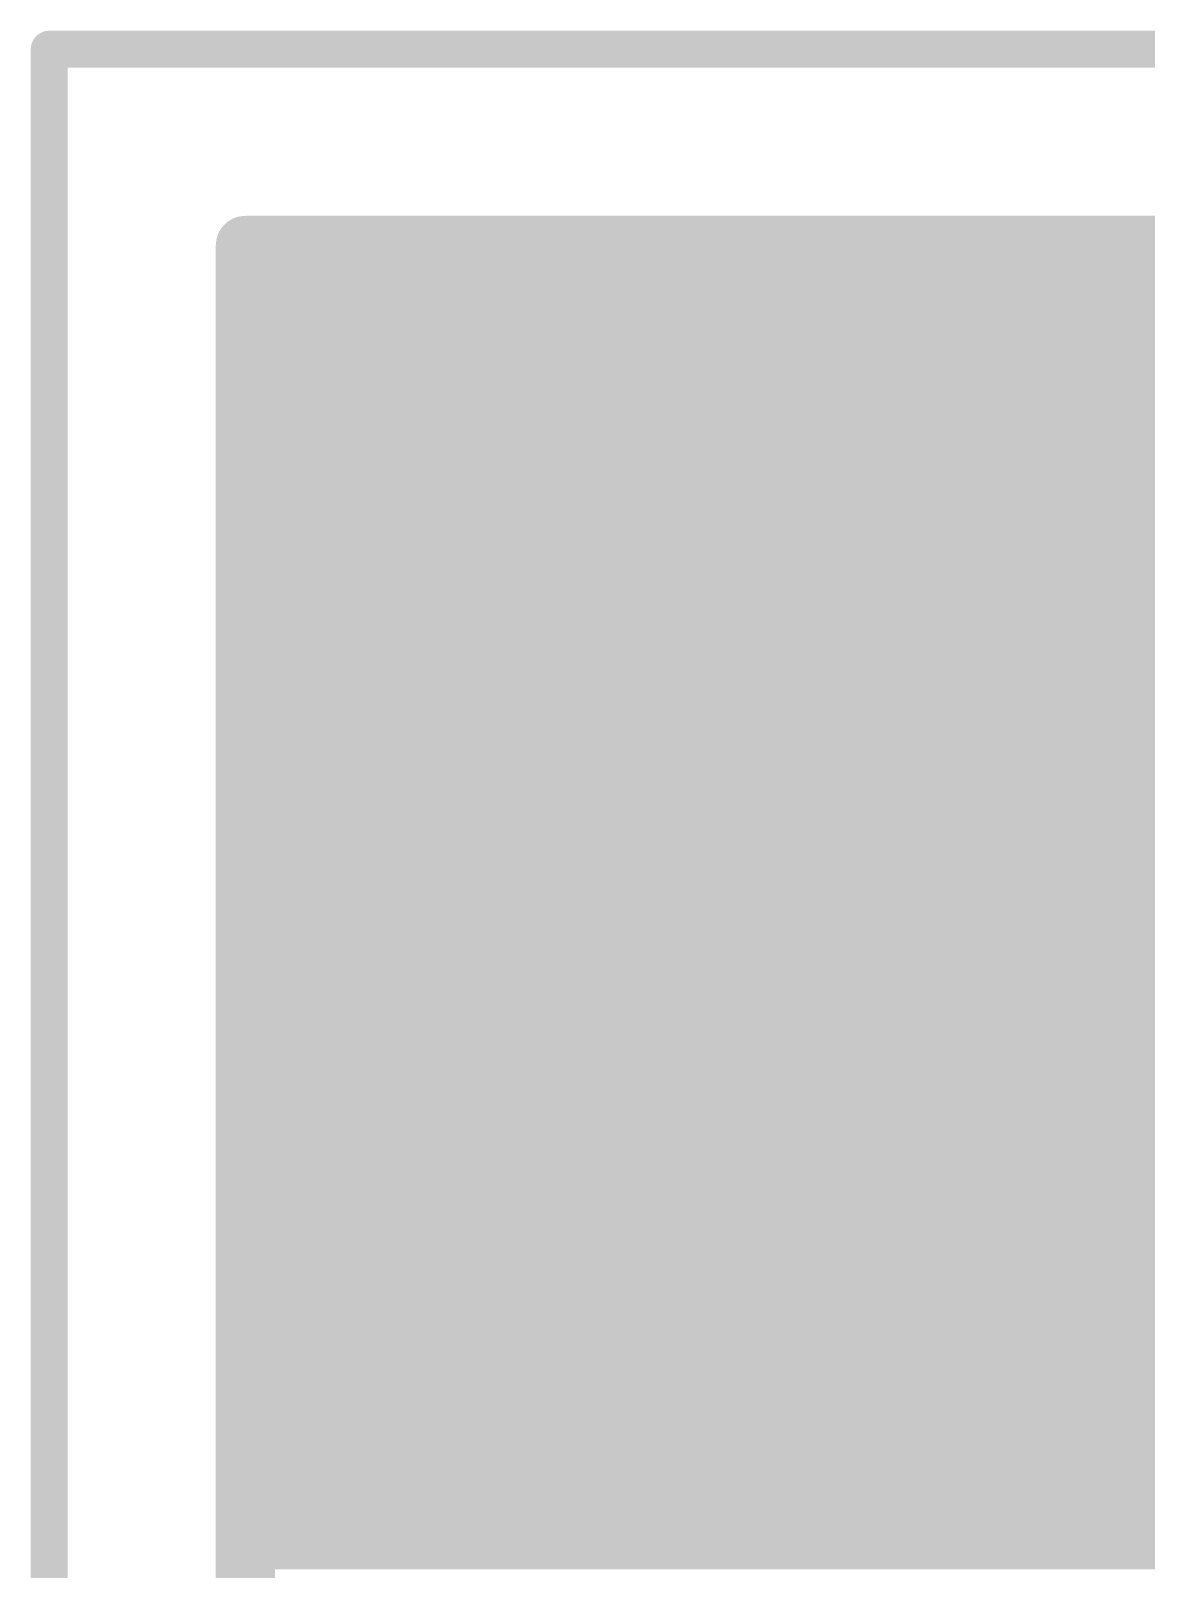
# Model space of a CAD drawing. Extents: x 0 to 10.8, y 0 to 6.1.
# Drawn here: x 6.5107 to 6.8121, y 5.672 to 6.0877 of the extents above; entities that cross this region are included whole.
import ezdxf

# ---------------------------------------------------------------- set-up
doc = ezdxf.new("R2010")
doc.units = 0
for name, color, linetype in [('1', 22, 'CONTINUOUS'), ('16', 175, 'CONTINUOUS'), ('20', 7, 'CONTINUOUS')]:
    doc.layers.add(name, color=color, linetype=linetype)

msp = doc.modelspace()

# ---------------------------------------------------------------- linework, layer by layer
at = {"layer": '1', "const_width": 0.016}
for points in [[(6.568744, 5.479012), (6.568744, 6.029677)], [(6.568744, 6.029677), (9.49424, 6.029677)], [(6.568744, 6.016), (9.49424, 6.016)], [(6.568744, 6), (9.49424, 6)], [(6.568744, 5.984), (9.49424, 5.984)], [(6.568744, 5.968), (9.49424, 5.968)], [(6.568744, 5.952), (9.49424, 5.952)], [(6.568744, 5.936), (9.49424, 5.936)], [(6.568744, 5.92), (9.49424, 5.92)], [(6.568744, 5.904), (9.49424, 5.904)], [(6.568744, 5.888), (9.49424, 5.888)], [(6.568744, 5.872), (8.119854, 5.872)], [(6.568744, 5.856), (6.911898, 5.856)], [(6.568744, 5.84), (6.900685, 5.84)], [(6.568744, 5.824), (6.900685, 5.824)], [(6.568744, 5.808), (6.901028, 5.808)], [(6.568744, 5.792), (6.917028, 5.792)], [(6.568744, 5.776), (8.064, 5.776)], [(6.568744, 5.76), (6.915898, 5.76)], [(6.568744, 5.744), (6.900685, 5.744)], [(6.568744, 5.728), (6.900685, 5.728)], [(6.568744, 5.712), (6.900685, 5.712)], [(6.568744, 5.696), (6.913028, 5.696)], [(6.568744, 5.68), (7.265303, 5.68)]]:
    msp.add_lwpolyline(points, dxfattribs=at)
at = {"layer": '1', "const_width": 0.008}
for points in [[(6.572744, 6.029677, 1), (6.564744, 6.029677)], [(6.568744, 6.033677, 1), (6.568744, 6.025677)], [(6.568744, 6.02, 1), (6.568744, 6.012)], [(6.568744, 6.004, 1), (6.568744, 5.996)], [(6.568744, 5.988, 1), (6.568744, 5.98)], [(6.568744, 5.972, 1), (6.568744, 5.964)], [(6.568744, 5.956, 1), (6.568744, 5.948)], [(6.568744, 5.94, 1), (6.568744, 5.932)], [(6.568744, 5.924, 1), (6.568744, 5.916)], [(6.568744, 5.908, 1), (6.568744, 5.9)], [(6.568744, 5.892, 1), (6.568744, 5.884)], [(6.568744, 5.876, 1), (6.568744, 5.868)], [(6.568744, 5.86, 1), (6.568744, 5.852)], [(6.568744, 5.844, 1), (6.568744, 5.836)], [(6.568744, 5.828, 1), (6.568744, 5.82)], [(6.568744, 5.812, 1), (6.568744, 5.804)], [(6.568744, 5.796, 1), (6.568744, 5.788)], [(6.568744, 5.78, 1), (6.568744, 5.772)], [(6.568744, 5.764, 1), (6.568744, 5.756)], [(6.568744, 5.748, 1), (6.568744, 5.74)], [(6.568744, 5.732, 1), (6.568744, 5.724)], [(6.568744, 5.716, 1), (6.568744, 5.708)], [(6.568744, 5.7, 1), (6.568744, 5.692)], [(6.568744, 5.684, 1), (6.568744, 5.676)]]:
    msp.add_lwpolyline(points, format="xyb", dxfattribs=at)
at = {"layer": '16', "const_width": 0.016}
for points in [[(6.568744, 5.479012), (6.568744, 6.029677)], [(6.568744, 6.029677), (9.49424, 6.029677)], [(6.568744, 6.016), (9.49424, 6.016)], [(6.568744, 6), (9.49424, 6)], [(6.568744, 5.984), (9.49424, 5.984)], [(6.568744, 5.968), (9.49424, 5.968)], [(6.568744, 5.952), (9.49424, 5.952)], [(6.568744, 5.936), (9.49424, 5.936)], [(6.568744, 5.92), (9.49424, 5.92)], [(6.568744, 5.904), (9.49424, 5.904)], [(6.568744, 5.888), (9.49424, 5.888)], [(6.568744, 5.872), (8.119854, 5.872)], [(6.568744, 5.856), (6.911898, 5.856)], [(6.568744, 5.84), (6.900685, 5.84)], [(6.568744, 5.824), (6.900685, 5.824)], [(6.568744, 5.808), (6.901028, 5.808)], [(6.568744, 5.792), (6.917028, 5.792)], [(6.568744, 5.776), (8.064, 5.776)], [(6.568744, 5.76), (6.915898, 5.76)], [(6.568744, 5.744), (6.900685, 5.744)], [(6.568744, 5.728), (6.900685, 5.728)], [(6.568744, 5.712), (6.900685, 5.712)], [(6.568744, 5.696), (6.913028, 5.696)], [(6.568744, 5.68), (8.124697, 5.68)]]:
    msp.add_lwpolyline(points, dxfattribs=at)
at = {"layer": '16', "const_width": 0.008}
for points in [[(6.572744, 6.029677, 1), (6.564744, 6.029677)], [(6.568744, 6.033677, 1), (6.568744, 6.025677)], [(6.568744, 6.02, 1), (6.568744, 6.012)], [(6.568744, 6.004, 1), (6.568744, 5.996)], [(6.568744, 5.988, 1), (6.568744, 5.98)], [(6.568744, 5.972, 1), (6.568744, 5.964)], [(6.568744, 5.956, 1), (6.568744, 5.948)], [(6.568744, 5.94, 1), (6.568744, 5.932)], [(6.568744, 5.924, 1), (6.568744, 5.916)], [(6.568744, 5.908, 1), (6.568744, 5.9)], [(6.568744, 5.892, 1), (6.568744, 5.884)], [(6.568744, 5.876, 1), (6.568744, 5.868)], [(6.568744, 5.86, 1), (6.568744, 5.852)], [(6.568744, 5.844, 1), (6.568744, 5.836)], [(6.568744, 5.828, 1), (6.568744, 5.82)], [(6.568744, 5.812, 1), (6.568744, 5.804)], [(6.568744, 5.796, 1), (6.568744, 5.788)], [(6.568744, 5.78, 1), (6.568744, 5.772)], [(6.568744, 5.764, 1), (6.568744, 5.756)], [(6.568744, 5.748, 1), (6.568744, 5.74)], [(6.568744, 5.732, 1), (6.568744, 5.724)], [(6.568744, 5.716, 1), (6.568744, 5.708)], [(6.568744, 5.7, 1), (6.568744, 5.692)], [(6.568744, 5.684, 1), (6.568744, 5.676)]]:
    msp.add_lwpolyline(points, format="xyb", dxfattribs=at)
at = {"layer": '20', "const_width": 0.01}
for points in [[(9.54724, 6.082677), (6.515748, 6.082677)], [(6.515748, 6.082677), (6.515748, 4.527559)]]:
    msp.add_lwpolyline(points, dxfattribs=at)
at = {"layer": '20', "const_width": 0.005}
for points in [[(6.515748, 6.085177, 1), (6.515748, 6.080177)], [(6.518248, 6.082677, 1), (6.513248, 6.082677)]]:
    msp.add_lwpolyline(points, format="xyb", dxfattribs=at)

doc.saveas('drawing.dxf')
